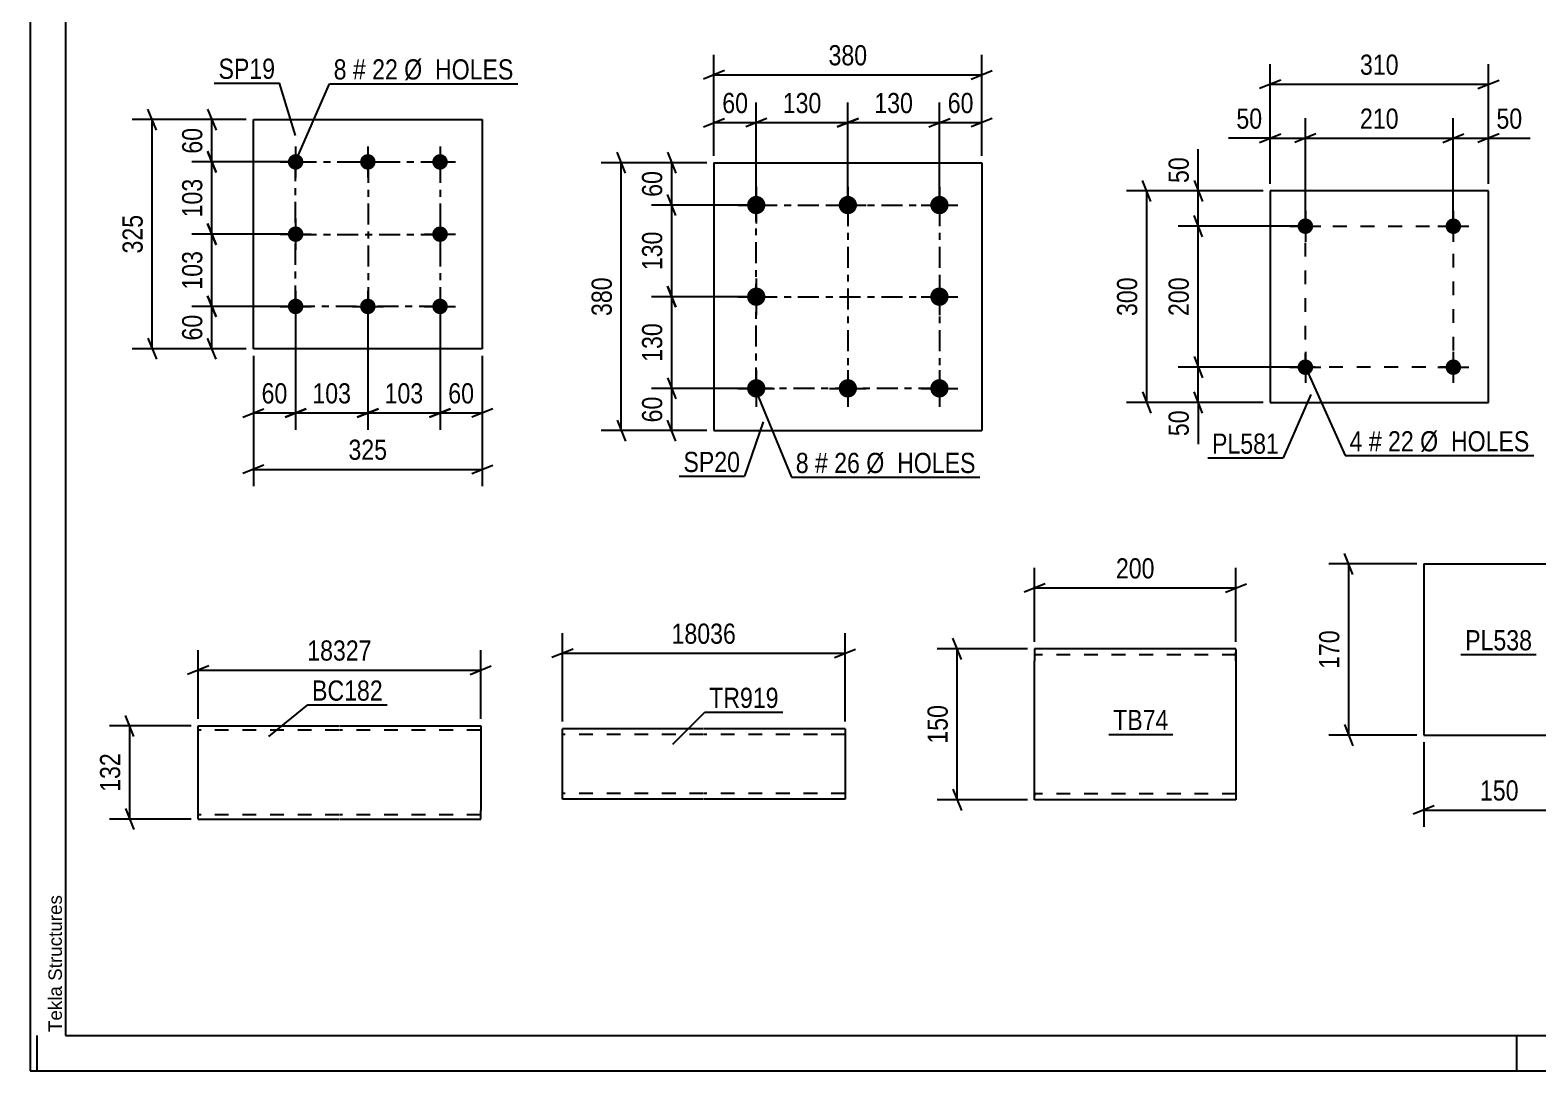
# Model space of a CAD drawing. Header units: millimetres. Extents: x 0 to 841, y 0 to 594.
# Drawn here: x 0 to 214, y 0 to 147.6 of the extents above; entities that cross this region are included whole.
import ezdxf

# ---------------------------------------------------------------- set-up
doc = ezdxf.new("R2010")
doc.units = ezdxf.units.MM
doc.linetypes.add('DXK_LINE_DOT2', pattern=[3.9198, 1.9599, -1.9599])
doc.linetypes.add('DXK_LINE_DOT3', pattern=[5.9187, 2.979, -0.9799, 0.9799, -0.9799])
doc.styles.add('Arial', font='ARIAL.TTF', dxfattribs={"height": 0.2})
doc.styles.add('Arial Narrow', font='ARIALN.TTF', dxfattribs={"height": 0.2})

# ---------------------------------------------------------------- blocks, each defined once
blk = doc.blocks.new('Unknown-814748569-1133')
at = {"color": 5, "linetype": 'Continuous'}
for p, q in [((0, 594), (0, 0)), ((5, 589), (5, 5)), ((1, 0), (1, 5)), ((5, 5), (836, 5)), ((211, 0), (211, 5)), ((0, 0), (841, 0))]:
    blk.add_line(p, q, dxfattribs=at)
at = {"color": 174, "linetype": 'Continuous', "style": 'Arial'}
blk.add_text('Tekla Structures', height=1.9102, rotation=90, dxfattribs=at).set_placement((4.5, 5.5))
blk = doc.blocks.new('Part-814748569-1952 - 1936')
at = {"color": 2, "linetype": 'Continuous'}
for p, q in [((97.06, 128.81), (97.06, 90.81)), ((97.06, 128.81), (135.06, 128.81)), ((135.06, 128.81), (135.06, 90.81)), ((97.06, 90.81), (135.06, 90.81))]:
    blk.add_line(p, q, dxfattribs=at)
blk = doc.blocks.new('Bolt-814748569-2013 - 1936')
at = {"linetype": 'Continuous'}
for points in [[(103.06, 124.11, -1), (103.06, 121.51, -1)], [(116.06, 124.11, -1), (116.06, 121.51, -1)], [(129.06, 124.11, -1), (129.06, 121.51, -1)], [(103.06, 111.11, -1), (103.06, 108.51, -1)], [(129.06, 111.11, -1), (129.06, 108.51, -1)], [(103.06, 98.11, -1), (103.06, 95.51, -1)], [(116.06, 98.11, -1), (116.06, 95.51, -1)], [(129.06, 98.11, -1), (129.06, 95.51, -1)]]:
    blk.add_hatch(color=1, dxfattribs=at).paths.add_polyline_path(points)
at = {"color": 1, "linetype": 'Continuous'}
for p, q in [((103.06, 125.41), (103.06, 120.21)), ((116.06, 125.41), (116.06, 120.21)), ((129.06, 125.41), (129.06, 120.21)), ((100.46, 122.81), (105.66, 122.81)), ((113.46, 122.81), (118.66, 122.81)), ((126.46, 122.81), (131.66, 122.81)), ((103.06, 112.41), (103.06, 107.21)), ((129.06, 112.41), (129.06, 107.21)), ((100.46, 109.81), (105.66, 109.81)), ((126.46, 109.81), (131.66, 109.81)), ((103.06, 99.41), (103.06, 94.21)), ((116.06, 99.41), (116.06, 94.21)), ((129.06, 99.41), (129.06, 94.21)), ((100.46, 96.81), (105.66, 96.81)), ((113.46, 96.81), (118.66, 96.81)), ((126.46, 96.81), (131.66, 96.81))]:
    blk.add_line(p, q, dxfattribs=at)
blk = doc.blocks.new('Part-814748569-2172 - 2158')
at = {"color": 2, "linetype": 'Continuous'}
for p, q in [((197.8, 71.9), (197.8, 47.61)), ((197.8, 71.9), (219.23, 71.9)), ((219.23, 71.9), (219.23, 47.61)), ((197.8, 47.61), (219.23, 47.61))]:
    blk.add_line(p, q, dxfattribs=at)
blk = doc.blocks.new('Part-814748569-2130 - 2115')
at = {"color": 2, "linetype": 'Continuous'}
for p, q in [((142.57, 59.87), (142.57, 58.15)), ((171.14, 59.87), (142.57, 59.87)), ((142.57, 39.5), (142.57, 58.15)), ((171.14, 59.74), (171.14, 59.87)), ((171.14, 59.74), (171.14, 58.15)), ((171.14, 58.15), (171.14, 38.44)), ((142.57, 38.57), (142.57, 39.5)), ((142.57, 38.44), (142.57, 38.57)), ((171.14, 38.44), (142.57, 38.44))]:
    blk.add_line(p, q, dxfattribs=at)
at = {"color": 7, "linetype": 'DXK_LINE_DOT2'}
for p, q in [((171.14, 59.01), (142.57, 59.01)), ((171.14, 58.15), (171.14, 59.37)), ((142.57, 39.5), (142.57, 38.94)), ((142.57, 39.3), (142.57, 39.36)), ((171.14, 39.3), (142.57, 39.3)), ((171.14, 39.3), (171.14, 39.36))]:
    blk.add_line(p, q, dxfattribs=at)
blk = doc.blocks.new('Part-814748569-7438 - 7431')
at = {"color": 2, "linetype": 'Continuous'}
for p, q in [((23.85, 48.92), (43.85, 48.92)), ((23.85, 36.92), (23.85, 48.92)), ((43.95, 48.92), (63.95, 48.92)), ((63.95, 48.92), (63.95, 48.83)), ((63.95, 48.83), (63.95, 48.18)), ((63.95, 48.18), (63.95, 36.92)), ((23.85, 36.07), (23.85, 36.92)), ((63.95, 35.72), (63.95, 36.92)), ((23.85, 35.81), (23.85, 36.07)), ((23.85, 35.72), (23.85, 35.81)), ((23.85, 35.72), (43.85, 35.72)), ((43.95, 35.72), (63.95, 35.72))]:
    blk.add_line(p, q, dxfattribs=at)
at = {"color": 7, "linetype": 'DXK_LINE_DOT2'}
for p, q in [((43.85, 48.32), (23.85, 48.32)), ((63.95, 48.32), (43.95, 48.32)), ((63.95, 48.57), (63.95, 48.18)), ((43.85, 36.32), (23.85, 36.32)), ((23.85, 35.72), (23.85, 36.07)), ((63.95, 36.32), (43.95, 36.32)), ((63.95, 35.81), (63.95, 36.07)), ((63.95, 35.72), (63.95, 35.81))]:
    blk.add_line(p, q, dxfattribs=at)
blk = doc.blocks.new('Part-814748569-2216 - 2200')
at = {"color": 2, "linetype": 'Continuous'}
for p, q in [((31.68, 102.43), (31.68, 134.93)), ((31.68, 134.93), (64.18, 134.93)), ((64.18, 134.93), (64.18, 102.43)), ((64.18, 102.43), (31.68, 102.43))]:
    blk.add_line(p, q, dxfattribs=at)
blk = doc.blocks.new('Bolt-814748569-2249 - 2200')
at = {"linetype": 'Continuous'}
for points in [[(37.68, 130.03, -1), (37.68, 127.83, -1)], [(47.93, 130.03, -1), (47.93, 127.83, -1)], [(58.18, 130.03, -1), (58.18, 127.83, -1)], [(37.68, 119.78, -1), (37.68, 117.58, -1)], [(58.18, 119.78, -1), (58.18, 117.58, -1)], [(37.68, 109.53, -1), (37.68, 107.33, -1)], [(47.93, 109.53, -1), (47.93, 107.33, -1)], [(58.18, 109.53, -1), (58.18, 107.33, -1)]]:
    blk.add_hatch(color=1, dxfattribs=at).paths.add_polyline_path(points)
at = {"color": 1, "linetype": 'Continuous'}
for p, q in [((37.68, 131.13), (37.68, 126.73)), ((47.93, 131.13), (47.93, 126.73)), ((58.18, 131.13), (58.18, 126.73)), ((35.48, 128.93), (39.88, 128.93)), ((45.73, 128.93), (50.13, 128.93)), ((55.98, 128.93), (60.38, 128.93)), ((37.68, 120.88), (37.68, 116.48)), ((58.18, 120.88), (58.18, 116.48)), ((35.48, 118.68), (39.88, 118.68)), ((55.98, 118.68), (60.38, 118.68)), ((37.68, 110.63), (37.68, 106.23)), ((47.93, 110.63), (47.93, 106.23)), ((58.18, 110.63), (58.18, 106.23)), ((35.48, 108.43), (39.88, 108.43)), ((45.73, 108.43), (50.13, 108.43)), ((55.98, 108.43), (60.38, 108.43))]:
    blk.add_line(p, q, dxfattribs=at)
blk = doc.blocks.new('Part-814748569-6129 - 6122')
at = {"color": 2, "linetype": 'Continuous'}
for p, q in [((95.56, 48.53), (75.56, 48.53)), ((75.56, 40.13), (75.56, 48.53)), ((115.66, 48.53), (95.66, 48.53)), ((115.66, 48.53), (115.66, 38.53)), ((75.56, 38.53), (75.56, 40.13)), ((95.56, 38.53), (75.56, 38.53)), ((115.66, 38.53), (95.66, 38.53))]:
    blk.add_line(p, q, dxfattribs=at)
at = {"color": 7, "linetype": 'DXK_LINE_DOT2'}
for p, q in [((95.56, 47.73), (75.56, 47.73)), ((115.66, 47.73), (95.66, 47.73)), ((75.56, 38.65), (75.56, 40.13)), ((75.56, 39.33), (75.56, 39.39)), ((95.56, 39.33), (75.56, 39.33)), ((115.66, 39.33), (95.66, 39.33)), ((115.66, 39.33), (115.66, 39.39))]:
    blk.add_line(p, q, dxfattribs=at)
blk = doc.blocks.new('Bolt-814748569-6515 - 6481')
at = {"linetype": 'Continuous'}
for points in [[(182.1, 119.81, -1), (179.9, 119.81, -1)], [(203.1, 119.81, -1), (200.9, 119.81, -1)]]:
    blk.add_hatch(color=1, dxfattribs=at).paths.add_polyline_path(points)
at = {"color": 1, "linetype": 'Continuous'}
for p, q in [((181, 122.01), (181, 117.61)), ((202, 122.01), (202, 117.61)), ((178.8, 119.81), (183.2, 119.81)), ((199.8, 119.81), (204.2, 119.81))]:
    blk.add_line(p, q, dxfattribs=at)
blk = doc.blocks.new('Bolt-814748569-6520 - 6481')
at = {"linetype": 'Continuous'}
for points in [[(182.1, 99.81, -1), (179.9, 99.81, -1)], [(203.1, 99.81, -1), (200.9, 99.81, -1)]]:
    blk.add_hatch(color=1, dxfattribs=at).paths.add_polyline_path(points)
at = {"color": 1, "linetype": 'Continuous'}
for p, q in [((181, 102.01), (181, 97.61)), ((202, 102.01), (202, 97.61)), ((178.8, 99.81), (183.2, 99.81)), ((199.8, 99.81), (204.2, 99.81))]:
    blk.add_line(p, q, dxfattribs=at)
blk = doc.blocks.new('Part-814748569-6525 - 6481')
at = {"color": 2, "linetype": 'Continuous'}
for p, q in [((207, 124.81), (176, 124.81)), ((176, 124.81), (176, 94.81)), ((207, 94.81), (207, 124.81)), ((176, 94.81), (207, 94.81))]:
    blk.add_line(p, q, dxfattribs=at)
blk = doc.blocks.new('Rectangle-814748569-2100 - 1936')
at = {"color": 1, "linetype": 'DXK_LINE_DOT3'}
blk.add_lwpolyline([(103.06, 122.81), (129.06, 122.81), (129.06, 96.81), (103.06, 96.81), (103.06, 122.81)], close=True, dxfattribs=at)
blk = doc.blocks.new('Rectangle-814748569-2336 - 2200')
at = {"color": 1, "linetype": 'DXK_LINE_DOT3'}
blk.add_lwpolyline([(37.68, 128.93), (58.18, 128.93), (58.18, 108.43), (37.68, 108.43), (37.68, 128.93)], close=True, dxfattribs=at)
blk = doc.blocks.new('Rectangle-814748569-6634 - 6481')
at = {"color": 1, "linetype": 'DXK_LINE_DOT2'}
blk.add_lwpolyline([(181, 119.81), (202, 119.81), (202, 99.81), (181, 99.81), (181, 119.81)], close=True, dxfattribs=at)
blk = doc.blocks.new('Line-814748569-2093 - 1936')
at = {"color": 1, "linetype": 'DXK_LINE_DOT3'}
blk.add_line((116.06, 122.81), (116.06, 96.81), dxfattribs=at)
blk = doc.blocks.new('Line-814748569-2329 - 2200')
at = {"color": 1, "linetype": 'DXK_LINE_DOT3'}
blk.add_line((47.98, 128.93), (47.98, 108.43), dxfattribs=at)
blk = doc.blocks.new('Line-814748569-2086 - 1936')
at = {"color": 1, "linetype": 'DXK_LINE_DOT3'}
blk.add_line((103.06, 109.81), (129.06, 109.81), dxfattribs=at)
blk = doc.blocks.new('Line-814748569-2322 - 2200')
at = {"color": 1, "linetype": 'DXK_LINE_DOT3'}
blk.add_line((37.68, 118.63), (58.18, 118.63), dxfattribs=at)
blk = doc.blocks.new('StraightDimension-814748569-2072 - 1936')
at = {"color": 7, "linetype": 'Continuous'}
for p, q in [((102.06, 96.81), (88.21, 96.81)), ((90.46, 98.31), (91.66, 95.31)), ((91.06, 90.81), (91.06, 96.81)), ((91.66, 89.31), (90.46, 92.31)), ((96.06, 90.81), (88.21, 90.81))]:
    blk.add_line(p, q, dxfattribs=at)
at = {"color": 0}
blk.add_wipeout([(90.31, 96.24), (86.11, 96.24), (86.11, 91.38), (90.31, 91.38)], dxfattribs=at)
at = {"color": 3, "style": 'Arial Narrow'}
blk.add_text('60', height=2.863, rotation=90.0002, dxfattribs=at).set_placement((89.71, 91.98))
blk = doc.blocks.new('StraightDimension-814748569-2015 - 1936')
at = {"color": 7, "linetype": 'Continuous'}
for p, q in [((97.06, 129.81), (97.06, 144.13)), ((135.06, 129.81), (135.06, 144.13)), ((98.56, 141.88), (95.56, 140.68)), ((97.06, 141.28), (135.06, 141.28)), ((133.56, 140.68), (136.56, 141.88))]:
    blk.add_line(p, q, dxfattribs=at)
at = {"color": 0}
blk.add_wipeout([(119.41, 142.03), (119.41, 146.23), (112.72, 146.23), (112.72, 142.03)], dxfattribs=at)
at = {"color": 3, "style": 'Arial Narrow'}
blk.add_text('380', height=2.863, dxfattribs=at).set_placement((113.32, 142.63))
blk = doc.blocks.new('StraightDimension-814748569-2028 - 1936')
at = {"color": 7, "linetype": 'Continuous'}
for p, q in [((97.06, 129.81), (97.06, 137.35)), ((103.06, 123.81), (103.06, 137.35)), ((95.56, 133.9), (98.56, 135.1)), ((104.56, 135.1), (101.56, 133.9)), ((97.06, 134.5), (103.06, 134.5))]:
    blk.add_line(p, q, dxfattribs=at)
at = {"color": 0}
blk.add_wipeout([(102.49, 135.25), (102.49, 139.45), (97.64, 139.45), (97.64, 135.25)], dxfattribs=at)
at = {"color": 3, "style": 'Arial Narrow'}
blk.add_text('60', height=2.863, dxfattribs=at).set_placement((98.24, 135.85))
blk = doc.blocks.new('StraightDimension-814748569-2038 - 1936')
at = {"color": 7, "linetype": 'Continuous'}
for p, q in [((129.06, 123.81), (129.06, 137.35)), ((135.06, 129.81), (135.06, 137.35)), ((127.56, 133.9), (130.56, 135.1)), ((136.56, 135.1), (133.56, 133.9)), ((129.06, 134.5), (135.06, 134.5))]:
    blk.add_line(p, q, dxfattribs=at)
at = {"color": 0}
blk.add_wipeout([(134.49, 135.25), (134.49, 139.45), (129.64, 139.45), (129.64, 135.25)], dxfattribs=at)
at = {"color": 3, "style": 'Arial Narrow'}
blk.add_text('60', height=2.863, dxfattribs=at).set_placement((130.24, 135.85))
blk = doc.blocks.new('StraightDimension-814748569-2051 - 1936')
at = {"color": 7, "linetype": 'Continuous'}
for p, q in [((96.06, 128.81), (81.05, 128.81)), ((84.5, 127.31), (83.3, 130.31)), ((83.9, 90.81), (83.9, 128.81)), ((83.3, 92.31), (84.5, 89.31)), ((96.06, 90.81), (81.05, 90.81))]:
    blk.add_line(p, q, dxfattribs=at)
at = {"color": 0}
blk.add_wipeout([(83.15, 113.16), (78.95, 113.16), (78.95, 106.47), (83.15, 106.47)], dxfattribs=at)
at = {"color": 3, "style": 'Arial Narrow'}
blk.add_text('380', height=2.863, rotation=90.0002, dxfattribs=at).set_placement((82.55, 107.07))
blk = doc.blocks.new('StraightDimension-814748569-10286 - 1936')
at = {"color": 7, "linetype": 'Continuous'}
for p, q in [((91.66, 121.31), (90.46, 124.31)), ((102.06, 122.81), (88.21, 122.81)), ((91.06, 109.81), (91.06, 122.81)), ((90.46, 111.31), (91.66, 108.31)), ((102.06, 109.81), (88.21, 109.81))]:
    blk.add_line(p, q, dxfattribs=at)
at = {"color": 0}
blk.add_wipeout([(90.31, 119.66), (86.11, 119.66), (86.11, 112.97), (90.31, 112.97)], dxfattribs=at)
at = {"color": 3, "style": 'Arial Narrow'}
blk.add_text('130', height=2.863, rotation=90.0002, dxfattribs=at).set_placement((89.71, 113.57))
blk = doc.blocks.new('StraightDimension-814748569-2062 - 1936')
at = {"color": 7, "linetype": 'Continuous'}
for p, q in [((96.06, 128.81), (88.21, 128.81)), ((90.46, 130.31), (91.66, 127.31)), ((91.06, 122.81), (91.06, 128.81)), ((91.66, 121.31), (90.46, 124.31)), ((102.06, 122.81), (88.21, 122.81))]:
    blk.add_line(p, q, dxfattribs=at)
at = {"color": 0}
blk.add_wipeout([(90.31, 128.24), (86.11, 128.24), (86.11, 123.38), (90.31, 123.38)], dxfattribs=at)
at = {"color": 3, "style": 'Arial Narrow'}
blk.add_text('60', height=2.863, rotation=90.0002, dxfattribs=at).set_placement((89.71, 123.98))
blk = doc.blocks.new('StraightDimension-814748569-10262 - 1936')
at = {"color": 7, "linetype": 'Continuous'}
for p, q in [((103.06, 123.81), (103.06, 137.35)), ((116.06, 123.81), (116.06, 137.35)), ((104.56, 135.1), (101.56, 133.9)), ((114.56, 133.9), (117.56, 135.1)), ((103.06, 134.5), (116.06, 134.5))]:
    blk.add_line(p, q, dxfattribs=at)
at = {"color": 0}
blk.add_wipeout([(112.91, 135.25), (112.91, 139.45), (106.22, 139.45), (106.22, 135.25)], dxfattribs=at)
at = {"color": 3, "style": 'Arial Narrow'}
blk.add_text('130', height=2.863, dxfattribs=at).set_placement((106.82, 135.85))
blk = doc.blocks.new('StraightDimension-814748569-10264 - 1936')
at = {"color": 7, "linetype": 'Continuous'}
for p, q in [((116.06, 123.81), (116.06, 137.35)), ((129.06, 123.81), (129.06, 137.35)), ((117.56, 135.1), (114.56, 133.9)), ((127.56, 133.9), (130.56, 135.1)), ((116.06, 134.5), (129.06, 134.5))]:
    blk.add_line(p, q, dxfattribs=at)
at = {"color": 0}
blk.add_wipeout([(125.91, 135.25), (125.91, 139.45), (119.22, 139.45), (119.22, 135.25)], dxfattribs=at)
at = {"color": 3, "style": 'Arial Narrow'}
blk.add_text('130', height=2.863, dxfattribs=at).set_placement((119.82, 135.85))
blk = doc.blocks.new('StraightDimension-814748569-10284 - 1936')
at = {"color": 7, "linetype": 'Continuous'}
for p, q in [((91.66, 108.31), (90.46, 111.31)), ((102.06, 109.81), (88.21, 109.81)), ((91.06, 96.81), (91.06, 109.81)), ((102.06, 96.81), (88.21, 96.81)), ((90.46, 98.31), (91.66, 95.31))]:
    blk.add_line(p, q, dxfattribs=at)
at = {"color": 0}
blk.add_wipeout([(90.31, 106.66), (86.11, 106.66), (86.11, 99.97), (90.31, 99.97)], dxfattribs=at)
at = {"color": 3, "style": 'Arial Narrow'}
blk.add_text('130', height=2.863, rotation=90.0002, dxfattribs=at).set_placement((89.71, 100.57))
blk = doc.blocks.new('StraightDimension-814748569-2174 - 2158')
at = {"color": 7, "linetype": 'Continuous'}
for p, q in [((197.8, 46.61), (197.8, 34.59)), ((219.23, 46.61), (219.23, 34.59)), ((199.3, 37.59), (196.3, 36.39)), ((197.8, 36.99), (219.23, 36.99)), ((217.73, 36.39), (220.73, 37.59))]:
    blk.add_line(p, q, dxfattribs=at)
at = {"color": 0}
blk.add_wipeout([(211.86, 37.74), (211.86, 41.94), (205.18, 41.94), (205.18, 37.74)], dxfattribs=at)
at = {"color": 3, "style": 'Arial Narrow'}
blk.add_text('150', height=2.863, dxfattribs=at).set_placement((205.78, 38.34))
blk = doc.blocks.new('StraightDimension-814748569-2185 - 2158')
at = {"color": 7, "linetype": 'Continuous'}
for p, q in [((187.76, 70.4), (186.56, 73.4)), ((196.8, 71.9), (184.31, 71.9)), ((187.16, 47.61), (187.16, 71.9)), ((196.8, 47.61), (184.31, 47.61)), ((186.56, 49.11), (187.76, 46.11))]:
    blk.add_line(p, q, dxfattribs=at)
at = {"color": 0}
blk.add_wipeout([(186.41, 63.1), (182.21, 63.1), (182.21, 56.41), (186.41, 56.41)], dxfattribs=at)
at = {"color": 3, "style": 'Arial Narrow'}
blk.add_text('170', height=2.863, rotation=90.0002, dxfattribs=at).set_placement((185.81, 57.01))
blk = doc.blocks.new('StraightDimension-814748569-2132 - 2115')
at = {"color": 7, "linetype": 'Continuous'}
for p, q in [((132.18, 58.37), (130.98, 61.37)), ((141.57, 59.87), (128.73, 59.87)), ((131.58, 38.44), (131.58, 59.87)), ((130.98, 39.94), (132.18, 36.94)), ((141.57, 38.44), (128.73, 38.44))]:
    blk.add_line(p, q, dxfattribs=at)
at = {"color": 0}
blk.add_wipeout([(130.83, 52.5), (126.63, 52.5), (126.63, 45.81), (130.83, 45.81)], dxfattribs=at)
at = {"color": 3, "style": 'Arial Narrow'}
blk.add_text('150', height=2.863, rotation=90.0002, dxfattribs=at).set_placement((130.23, 46.41))
blk = doc.blocks.new('StraightDimension-814748569-2143 - 2115')
at = {"color": 7, "linetype": 'Continuous'}
for p, q in [((142.57, 60.87), (142.57, 71.34)), ((171.14, 60.87), (171.14, 71.34)), ((144.07, 69.09), (141.07, 67.89)), ((142.57, 68.49), (171.14, 68.49)), ((169.64, 67.89), (172.64, 69.09))]:
    blk.add_line(p, q, dxfattribs=at)
at = {"color": 0}
blk.add_wipeout([(160.2, 69.24), (160.2, 73.44), (153.51, 73.44), (153.51, 69.24)], dxfattribs=at)
at = {"color": 3, "style": 'Arial Narrow'}
blk.add_text('200', height=2.863, dxfattribs=at).set_placement((154.11, 69.84))
blk = doc.blocks.new('StraightDimension-814748569-7441 - 7431')
at = {"color": 7, "linetype": 'Continuous'}
for p, q in [((14.73, 47.42), (13.53, 50.42)), ((22.85, 48.92), (11.28, 48.92)), ((14.13, 35.72), (14.13, 48.92)), ((13.53, 37.22), (14.73, 34.22)), ((22.85, 35.72), (11.28, 35.72))]:
    blk.add_line(p, q, dxfattribs=at)
at = {"color": 0}
blk.add_wipeout([(13.38, 45.66), (9.18, 45.66), (9.18, 38.97), (13.38, 38.97)], dxfattribs=at)
at = {"color": 3, "style": 'Arial Narrow'}
blk.add_text('132', height=2.863, rotation=90.0002, dxfattribs=at).set_placement((12.78, 39.57))
blk = doc.blocks.new('StraightDimension-814748569-7469 - 7431')
at = {"color": 7, "linetype": 'Continuous'}
for p, q in [((23.85, 49.92), (23.85, 59.69)), ((63.95, 49.92), (63.95, 59.69)), ((25.35, 57.44), (22.35, 56.24)), ((23.85, 56.84), (63.95, 56.84)), ((62.45, 56.24), (65.45, 57.44))]:
    blk.add_line(p, q, dxfattribs=at)
at = {"color": 0}
blk.add_wipeout([(49.07, 57.59), (49.07, 61.79), (38.73, 61.79), (38.73, 57.59)], dxfattribs=at)
at = {"color": 3, "style": 'Arial Narrow'}
blk.add_text('18327', height=2.863, dxfattribs=at).set_placement((39.33, 58.19))
blk = doc.blocks.new('StraightDimension-814748569-9870 - 2200')
at = {"color": 7, "linetype": 'Continuous'}
for p, q in [((25.18, 120.18), (26.38, 117.18)), ((36.68, 118.68), (22.93, 118.68)), ((25.78, 108.43), (25.78, 118.68)), ((26.38, 106.93), (25.18, 109.93)), ((36.68, 108.43), (22.93, 108.43))]:
    blk.add_line(p, q, dxfattribs=at)
at = {"color": 0}
blk.add_wipeout([(25.03, 116.9), (20.83, 116.9), (20.83, 110.21), (25.03, 110.21)], dxfattribs=at)
at = {"color": 3, "style": 'Arial Narrow'}
blk.add_text('103', height=2.863, rotation=90.0002, dxfattribs=at).set_placement((24.43, 110.81))
blk = doc.blocks.new('StraightDimension-814748569-2276 - 2200')
at = {"color": 7, "linetype": 'Continuous'}
for p, q in [((31.68, 101.43), (31.68, 82.92)), ((64.18, 101.43), (64.18, 82.92)), ((33.18, 85.92), (30.18, 84.72)), ((62.68, 84.72), (65.68, 85.92)), ((31.68, 85.32), (64.18, 85.32))]:
    blk.add_line(p, q, dxfattribs=at)
at = {"color": 0}
blk.add_wipeout([(51.27, 86.07), (51.27, 90.27), (44.58, 90.27), (44.58, 86.07)], dxfattribs=at)
at = {"color": 3, "style": 'Arial Narrow'}
blk.add_text('325', height=2.863, dxfattribs=at).set_placement((45.18, 86.67))
blk = doc.blocks.new('StraightDimension-814748569-2287 - 2200')
at = {"color": 7, "linetype": 'Continuous'}
for p, q in [((37.68, 107.43), (37.68, 90.92)), ((31.68, 101.43), (31.68, 90.92)), ((30.18, 92.72), (33.18, 93.92)), ((31.68, 93.32), (37.68, 93.32)), ((39.18, 93.92), (36.18, 92.72))]:
    blk.add_line(p, q, dxfattribs=at)
at = {"color": 0}
blk.add_wipeout([(37.1, 94.07), (37.1, 98.27), (32.25, 98.27), (32.25, 94.07)], dxfattribs=at)
at = {"color": 3, "style": 'Arial Narrow'}
blk.add_text('60', height=2.863, dxfattribs=at).set_placement((32.85, 94.67))
blk = doc.blocks.new('StraightDimension-814748569-2251 - 2200')
at = {"color": 7, "linetype": 'Continuous'}
for p, q in [((25.18, 109.93), (26.38, 106.93)), ((36.68, 108.43), (22.93, 108.43)), ((25.78, 102.43), (25.78, 108.43)), ((26.38, 100.93), (25.18, 103.93)), ((30.68, 102.43), (22.93, 102.43))]:
    blk.add_line(p, q, dxfattribs=at)
at = {"color": 0}
blk.add_wipeout([(25.03, 107.86), (20.83, 107.86), (20.83, 103), (25.03, 103)], dxfattribs=at)
at = {"color": 3, "style": 'Arial Narrow'}
blk.add_text('60', height=2.863, rotation=90.0002, dxfattribs=at).set_placement((24.43, 103.6))
blk = doc.blocks.new('StraightDimension-814748569-2261 - 2200')
at = {"color": 7, "linetype": 'Continuous'}
for p, q in [((30.68, 134.93), (22.93, 134.93)), ((25.18, 136.43), (26.38, 133.43)), ((25.78, 128.93), (25.78, 134.93)), ((36.68, 128.93), (22.93, 128.93)), ((26.38, 127.43), (25.18, 130.43))]:
    blk.add_line(p, q, dxfattribs=at)
at = {"color": 0}
blk.add_wipeout([(25.03, 134.36), (20.83, 134.36), (20.83, 129.5), (25.03, 129.5)], dxfattribs=at)
at = {"color": 3, "style": 'Arial Narrow'}
blk.add_text('60', height=2.863, rotation=90.0002, dxfattribs=at).set_placement((24.43, 130.1))
blk = doc.blocks.new('StraightDimension-814748569-2297 - 2200')
at = {"color": 7, "linetype": 'Continuous'}
for p, q in [((58.18, 107.43), (58.18, 90.92)), ((64.18, 101.43), (64.18, 90.92)), ((56.68, 92.72), (59.68, 93.92)), ((58.18, 93.32), (64.18, 93.32)), ((65.68, 93.92), (62.68, 92.72))]:
    blk.add_line(p, q, dxfattribs=at)
at = {"color": 0}
blk.add_wipeout([(63.6, 94.07), (63.6, 98.27), (58.75, 98.27), (58.75, 94.07)], dxfattribs=at)
at = {"color": 3, "style": 'Arial Narrow'}
blk.add_text('60', height=2.863, dxfattribs=at).set_placement((59.35, 94.67))
blk = doc.blocks.new('StraightDimension-814748569-2312 - 2200')
at = {"color": 7, "linetype": 'Continuous'}
for p, q in [((30.68, 134.93), (14.47, 134.93)), ((17.92, 133.43), (16.72, 136.43)), ((17.32, 102.43), (17.32, 134.93)), ((16.72, 103.93), (17.92, 100.93)), ((30.68, 102.43), (14.47, 102.43))]:
    blk.add_line(p, q, dxfattribs=at)
at = {"color": 0}
blk.add_wipeout([(16.57, 122.02), (12.37, 122.02), (12.37, 115.34), (16.57, 115.34)], dxfattribs=at)
at = {"color": 3, "style": 'Arial Narrow'}
blk.add_text('325', height=2.863, rotation=90.0002, dxfattribs=at).set_placement((15.97, 115.94))
blk = doc.blocks.new('StraightDimension-814748569-9872 - 2200')
at = {"color": 7, "linetype": 'Continuous'}
for p, q in [((36.68, 128.93), (22.93, 128.93)), ((25.18, 130.43), (26.38, 127.43)), ((25.78, 118.68), (25.78, 128.93)), ((26.38, 117.18), (25.18, 120.18)), ((36.68, 118.68), (22.93, 118.68))]:
    blk.add_line(p, q, dxfattribs=at)
at = {"color": 0}
blk.add_wipeout([(25.03, 127.15), (20.83, 127.15), (20.83, 120.46), (25.03, 120.46)], dxfattribs=at)
at = {"color": 3, "style": 'Arial Narrow'}
blk.add_text('103', height=2.863, rotation=90.0002, dxfattribs=at).set_placement((24.43, 121.06))
blk = doc.blocks.new('StraightDimension-814748569-9892 - 2200')
at = {"color": 7, "linetype": 'Continuous'}
for p, q in [((37.68, 107.43), (37.68, 90.92)), ((47.93, 107.43), (47.93, 90.92)), ((36.18, 92.72), (39.18, 93.92)), ((37.68, 93.32), (47.93, 93.32)), ((49.43, 93.92), (46.43, 92.72))]:
    blk.add_line(p, q, dxfattribs=at)
at = {"color": 0}
blk.add_wipeout([(46.14, 94.07), (46.14, 98.27), (39.46, 98.27), (39.46, 94.07)], dxfattribs=at)
at = {"color": 3, "style": 'Arial Narrow'}
blk.add_text('103', height=2.863, dxfattribs=at).set_placement((40.06, 94.67))
blk = doc.blocks.new('StraightDimension-814748569-9894 - 2200')
at = {"color": 7, "linetype": 'Continuous'}
for p, q in [((47.93, 107.43), (47.93, 90.92)), ((58.18, 107.43), (58.18, 90.92)), ((46.43, 92.72), (49.43, 93.92)), ((47.93, 93.32), (58.18, 93.32)), ((59.68, 93.92), (56.68, 92.72))]:
    blk.add_line(p, q, dxfattribs=at)
at = {"color": 0}
blk.add_wipeout([(56.39, 94.07), (56.39, 98.27), (49.71, 98.27), (49.71, 94.07)], dxfattribs=at)
at = {"color": 3, "style": 'Arial Narrow'}
blk.add_text('103', height=2.863, dxfattribs=at).set_placement((50.31, 94.67))
blk = doc.blocks.new('StraightDimension-814748569-6133 - 6122')
at = {"color": 7, "linetype": 'Continuous'}
for p, q in [((75.56, 49.53), (75.56, 62.08)), ((115.66, 49.53), (115.66, 62.08)), ((77.06, 59.83), (74.06, 58.63)), ((75.56, 59.23), (115.66, 59.23)), ((114.16, 58.63), (117.16, 59.83))]:
    blk.add_line(p, q, dxfattribs=at)
at = {"color": 0}
blk.add_wipeout([(100.78, 59.98), (100.78, 64.18), (90.44, 64.18), (90.44, 59.98)], dxfattribs=at)
at = {"color": 3, "style": 'Arial Narrow'}
blk.add_text('18036', height=2.863, dxfattribs=at).set_placement((91.04, 60.58))
blk = doc.blocks.new('StraightDimension-814748569-6570 - 6481')
at = {"color": 7, "linetype": 'Continuous'}
for p, q in [((159.08, 123.31), (157.88, 126.31)), ((175, 124.81), (155.63, 124.81)), ((158.48, 94.81), (158.48, 124.81)), ((157.88, 96.31), (159.08, 93.31)), ((175, 94.81), (155.63, 94.81))]:
    blk.add_line(p, q, dxfattribs=at)
at = {"color": 0}
blk.add_wipeout([(157.73, 113.16), (153.53, 113.16), (153.53, 106.47), (157.73, 106.47)], dxfattribs=at)
at = {"color": 3, "style": 'Arial Narrow'}
blk.add_text('300', height=2.863, rotation=90.0002, dxfattribs=at).set_placement((157.13, 107.07))
blk = doc.blocks.new('StraightDimension-814748569-6527 - 6481')
at = {"color": 7, "linetype": 'Continuous'}
for p, q in [((165.2, 101.31), (166.4, 98.31)), ((180, 99.81), (162.95, 99.81)), ((165.8, 94.81), (165.8, 99.81)), ((166.4, 93.31), (165.2, 96.31)), ((175, 94.81), (162.95, 94.81))]:
    blk.add_line(p, q, dxfattribs=at)
at = {"color": 0}
blk.add_wipeout([(165.05, 94.29), (160.85, 94.29), (160.85, 89.43), (165.05, 89.43)], dxfattribs=at)
at = {"color": 7, "linetype": 'Continuous'}
blk.add_line((165.8, 94.81), (165.8, 88.91), dxfattribs=at)
blk.add_line((165.8, 94.81), (165.8, 88.91), dxfattribs=at)
at = {"color": 3, "style": 'Arial Narrow'}
blk.add_text('50', height=2.863, rotation=90.0002, dxfattribs=at).set_placement((164.45, 90.03))
blk = doc.blocks.new('StraightDimension-814748569-6540 - 6481')
at = {"color": 7, "linetype": 'Continuous'}
for p, q in [((166.4, 118.31), (165.2, 121.31)), ((180, 119.81), (162.95, 119.81)), ((165.8, 99.81), (165.8, 119.81)), ((165.2, 101.31), (166.4, 98.31)), ((180, 99.81), (162.95, 99.81))]:
    blk.add_line(p, q, dxfattribs=at)
at = {"color": 0}
blk.add_wipeout([(165.05, 113.16), (160.85, 113.16), (160.85, 106.47), (165.05, 106.47)], dxfattribs=at)
at = {"color": 3, "style": 'Arial Narrow'}
blk.add_text('200', height=2.863, rotation=90.0002, dxfattribs=at).set_placement((164.45, 107.07))
blk = doc.blocks.new('StraightDimension-814748569-6556 - 6481')
at = {"color": 7, "linetype": 'Continuous'}
for p, q in [((165.2, 126.31), (166.4, 123.31)), ((175, 124.81), (162.95, 124.81)), ((165.8, 119.81), (165.8, 124.81)), ((166.4, 118.31), (165.2, 121.31)), ((180, 119.81), (162.95, 119.81))]:
    blk.add_line(p, q, dxfattribs=at)
at = {"color": 0}
blk.add_wipeout([(165.05, 130.19), (160.85, 130.19), (160.85, 125.34), (165.05, 125.34)], dxfattribs=at)
at = {"color": 7, "linetype": 'Continuous'}
blk.add_line((165.8, 124.81), (165.8, 130.72), dxfattribs=at)
blk.add_line((165.8, 124.81), (165.8, 130.72), dxfattribs=at)
at = {"color": 3, "style": 'Arial Narrow'}
blk.add_text('50', height=2.863, rotation=90.0002, dxfattribs=at).set_placement((164.45, 125.94))
blk = doc.blocks.new('StraightDimension-814748569-6581 - 6481')
at = {"color": 7, "linetype": 'Continuous'}
for p, q in [((176, 125.81), (176, 142.79)), ((207, 125.81), (207, 142.79)), ((177.5, 140.54), (174.5, 139.34)), ((176, 139.94), (207, 139.94)), ((205.5, 139.34), (208.5, 140.54))]:
    blk.add_line(p, q, dxfattribs=at)
at = {"color": 0}
blk.add_wipeout([(194.84, 140.69), (194.84, 144.89), (188.15, 144.89), (188.15, 140.69)], dxfattribs=at)
at = {"color": 3, "style": 'Arial Narrow'}
blk.add_text('310', height=2.863, dxfattribs=at).set_placement((188.75, 141.29))
blk = doc.blocks.new('StraightDimension-814748569-6592 - 6481')
at = {"color": 7, "linetype": 'Continuous'}
for p, q in [((202, 120.81), (202, 135.14)), ((207, 125.81), (207, 135.14)), ((200.5, 131.69), (203.5, 132.89)), ((208.5, 132.89), (205.5, 131.69)), ((202, 132.29), (207, 132.29))]:
    blk.add_line(p, q, dxfattribs=at)
at = {"color": 0}
blk.add_wipeout([(212.38, 133.04), (212.38, 137.24), (207.52, 137.24), (207.52, 133.04)], dxfattribs=at)
at = {"color": 7, "linetype": 'Continuous'}
blk.add_line((207, 132.29), (212.9, 132.29), dxfattribs=at)
blk.add_line((207, 132.29), (212.9, 132.29), dxfattribs=at)
at = {"color": 3, "style": 'Arial Narrow'}
blk.add_text('50', height=2.863, dxfattribs=at).set_placement((208.12, 133.64))
blk = doc.blocks.new('StraightDimension-814748569-6605 - 6481')
at = {"color": 7, "linetype": 'Continuous'}
for p, q in [((181, 120.81), (181, 135.14)), ((202, 120.81), (202, 135.14)), ((182.5, 132.89), (179.5, 131.69)), ((200.5, 131.69), (203.5, 132.89)), ((181, 132.29), (202, 132.29))]:
    blk.add_line(p, q, dxfattribs=at)
at = {"color": 0}
blk.add_wipeout([(194.84, 133.04), (194.84, 137.24), (188.15, 137.24), (188.15, 133.04)], dxfattribs=at)
at = {"color": 3, "style": 'Arial Narrow'}
blk.add_text('210', height=2.863, dxfattribs=at).set_placement((188.75, 133.64))
blk = doc.blocks.new('StraightDimension-814748569-6621 - 6481')
at = {"color": 7, "linetype": 'Continuous'}
for p, q in [((176, 125.81), (176, 135.14)), ((181, 120.81), (181, 135.14)), ((174.5, 131.69), (177.5, 132.89)), ((182.5, 132.89), (179.5, 131.69)), ((176, 132.29), (181, 132.29))]:
    blk.add_line(p, q, dxfattribs=at)
at = {"color": 0}
blk.add_wipeout([(175.47, 133.04), (175.47, 137.24), (170.61, 137.24), (170.61, 133.04)], dxfattribs=at)
at = {"color": 7, "linetype": 'Continuous'}
blk.add_line((176, 132.29), (170.09, 132.29), dxfattribs=at)
blk.add_line((176, 132.29), (170.09, 132.29), dxfattribs=at)
at = {"color": 3, "style": 'Arial Narrow'}
blk.add_text('50', height=2.863, dxfattribs=at).set_placement((171.21, 133.64))
blk = doc.blocks.new('Mark-814748569-1948 - 1936')
at = {"color": 0}
blk.add_wipeout([(100.77, 84.94), (100.77, 87.94), (92.73, 87.94), (92.73, 84.94)], dxfattribs=at)
blk.add_wipeout([(100.77, 84.94), (100.77, 87.94), (92.73, 87.94), (92.73, 84.94)], dxfattribs=at)
at = {"color": 30, "linetype": 'Continuous'}
for p in [(104.05, 92.08), (92.13, 84.34)]:
    blk.add_line(p, (101.37, 84.34), dxfattribs=at)
at = {"color": 3, "style": 'Arial Narrow'}
blk.add_text('SP20', height=2.863, dxfattribs=at).set_placement((92.73, 84.94))
blk = doc.blocks.new('Mark-814748569-2009 - 1936')
at = {"color": 0}
blk.add_wipeout([(110.5, 84.8), (110.5, 87.8), (108.67, 87.8), (108.67, 84.8)], dxfattribs=at)
blk.add_wipeout([(110.5, 84.8), (110.5, 87.8), (108.67, 87.8), (108.67, 84.8)], dxfattribs=at)
at = {"color": 7, "linetype": 'Continuous'}
blk.add_line((102.83, 96.91), (108.07, 84.2), dxfattribs=at)
at = {"color": 0}
blk.add_wipeout([(113.22, 84.8), (113.22, 87.8), (111.4, 87.8), (111.4, 84.8)], dxfattribs=at)
blk.add_wipeout([(113.22, 84.8), (113.22, 87.8), (111.4, 87.8), (111.4, 84.8)], dxfattribs=at)
at = {"color": 3, "style": 'Arial Narrow'}
blk.add_text('8', height=2.86, dxfattribs=at).set_placement((108.67, 84.8))
at = {"color": 0}
blk.add_wipeout([(117.78, 84.8), (117.78, 87.8), (114.12, 87.8), (114.12, 84.8)], dxfattribs=at)
blk.add_wipeout([(117.78, 84.8), (117.78, 87.8), (114.12, 87.8), (114.12, 84.8)], dxfattribs=at)
at = {"color": 3, "style": 'Arial Narrow'}
blk.add_text('#', height=2.86, dxfattribs=at).set_placement((111.4, 84.8))
at = {"color": 0}
blk.add_wipeout([(134.21, 84.8), (134.21, 87.8), (118.68, 87.8), (118.68, 84.8)], dxfattribs=at)
blk.add_wipeout([(134.21, 84.8), (134.21, 87.8), (118.68, 87.8), (118.68, 84.8)], dxfattribs=at)
at = {"color": 7, "linetype": 'Continuous'}
blk.add_line((108.07, 84.2), (134.81, 84.2), dxfattribs=at)
at = {"color": 3, "style": 'Arial Narrow'}
for s, p in [('Ø  HOLES', (118.68, 84.8)), ('26', (114.12, 84.8))]:
    blk.add_text(s, height=2.863, dxfattribs=at).set_placement(p)
blk = doc.blocks.new('Mark-814748569-2170 - 2158')
at = {"color": 0}
blk.add_wipeout([(213.18, 59.65), (213.18, 62.65), (203.68, 62.65), (203.68, 59.65)], dxfattribs=at)
blk.add_wipeout([(213.18, 59.65), (213.18, 62.65), (203.68, 62.65), (203.68, 59.65)], dxfattribs=at)
at = {"color": 30, "linetype": 'Continuous'}
blk.add_line((203.08, 59.05), (213.78, 59.05), dxfattribs=at)
at = {"color": 3, "style": 'Arial Narrow'}
blk.add_text('PL538', height=2.863, dxfattribs=at).set_placement((203.68, 59.65))
blk = doc.blocks.new('Mark-814748569-2128 - 2115')
at = {"color": 0}
blk.add_wipeout([(161.58, 48.33), (161.58, 51.33), (153.72, 51.33), (153.72, 48.33)], dxfattribs=at)
blk.add_wipeout([(161.58, 48.33), (161.58, 51.33), (153.72, 51.33), (153.72, 48.33)], dxfattribs=at)
at = {"color": 30, "linetype": 'Continuous'}
blk.add_line((153.12, 47.73), (162.18, 47.73), dxfattribs=at)
at = {"color": 3, "style": 'Arial Narrow'}
blk.add_text('TB74', height=2.863, dxfattribs=at).set_placement((153.72, 48.33))
blk = doc.blocks.new('Mark-814748569-7434 - 7431')
at = {"color": 0}
blk.add_wipeout([(50.06, 52.51), (50.06, 55.51), (40.01, 55.51), (40.01, 52.51)], dxfattribs=at)
blk.add_wipeout([(50.06, 52.51), (50.06, 55.51), (40.01, 55.51), (40.01, 52.51)], dxfattribs=at)
at = {"color": 30, "linetype": 'Continuous'}
for p, q in [((33.89, 47.42), (39.41, 51.91)), ((39.41, 51.91), (50.66, 51.91))]:
    blk.add_line(p, q, dxfattribs=at)
at = {"color": 3, "style": 'Arial Narrow'}
blk.add_text('BC182', height=2.863, dxfattribs=at).set_placement((40.01, 52.51))
blk = doc.blocks.new('Mark-814748569-2212 - 2200')
at = {"color": 0}
blk.add_wipeout([(34.78, 140.71), (34.78, 143.71), (26.74, 143.71), (26.74, 140.71)], dxfattribs=at)
blk.add_wipeout([(34.78, 140.71), (34.78, 143.71), (26.74, 143.71), (26.74, 140.71)], dxfattribs=at)
at = {"color": 30, "linetype": 'Continuous'}
for p in [(26.14, 140.11), (37.67, 132.68)]:
    blk.add_line(p, (35.38, 140.11), dxfattribs=at)
at = {"color": 3, "style": 'Arial Narrow'}
blk.add_text('SP19', height=2.863, dxfattribs=at).set_placement((26.74, 140.71))
blk = doc.blocks.new('Mark-814748569-2245 - 2200')
at = {"color": 0}
blk.add_wipeout([(44.91, 140.62), (44.91, 143.62), (43.08, 143.62), (43.08, 140.62)], dxfattribs=at)
blk.add_wipeout([(44.91, 140.62), (44.91, 143.62), (43.08, 143.62), (43.08, 140.62)], dxfattribs=at)
at = {"color": 7, "linetype": 'Continuous'}
blk.add_line((37.58, 128.74), (42.48, 140.02), dxfattribs=at)
at = {"color": 0}
blk.add_wipeout([(47.64, 140.62), (47.64, 143.62), (45.81, 143.62), (45.81, 140.62)], dxfattribs=at)
blk.add_wipeout([(47.64, 140.62), (47.64, 143.62), (45.81, 143.62), (45.81, 140.62)], dxfattribs=at)
at = {"color": 3, "style": 'Arial Narrow'}
blk.add_text('8', height=2.86, dxfattribs=at).set_placement((43.08, 140.62))
at = {"color": 0}
blk.add_wipeout([(52.19, 140.62), (52.19, 143.62), (48.54, 143.62), (48.54, 140.62)], dxfattribs=at)
blk.add_wipeout([(52.19, 140.62), (52.19, 143.62), (48.54, 143.62), (48.54, 140.62)], dxfattribs=at)
at = {"color": 3, "style": 'Arial Narrow'}
for s, height, p in [('#', 2.86, (45.81, 140.62)), ('22', 2.863, (48.54, 140.62))]:
    blk.add_text(s, height=height, dxfattribs=at).set_placement(p)
at = {"color": 0}
blk.add_wipeout([(68.62, 140.62), (68.62, 143.62), (53.09, 143.62), (53.09, 140.62)], dxfattribs=at)
blk.add_wipeout([(68.62, 140.62), (68.62, 143.62), (53.09, 143.62), (53.09, 140.62)], dxfattribs=at)
at = {"color": 7, "linetype": 'Continuous'}
blk.add_line((42.48, 140.02), (69.22, 140.02), dxfattribs=at)
at = {"color": 3, "style": 'Arial Narrow'}
blk.add_text('Ø  HOLES', height=2.863, dxfattribs=at).set_placement((53.09, 140.62))
blk = doc.blocks.new('Mark-814748569-6125 - 6122')
at = {"color": 0}
blk.add_wipeout([(106.25, 51.48), (106.25, 54.48), (96.38, 54.48), (96.38, 51.48)], dxfattribs=at)
blk.add_wipeout([(106.25, 51.48), (106.25, 54.48), (96.38, 54.48), (96.38, 51.48)], dxfattribs=at)
at = {"color": 30, "linetype": 'Continuous'}
for p, q in [((91.24, 46.32), (95.78, 50.88)), ((95.78, 50.88), (106.85, 50.88))]:
    blk.add_line(p, q, dxfattribs=at)
at = {"color": 3, "style": 'Arial Narrow'}
blk.add_text('TR919', height=2.863, dxfattribs=at).set_placement((96.38, 51.48))
blk = doc.blocks.new('Mark-814748569-6521 - 6481')
at = {"color": 0}
blk.add_wipeout([(177.25, 87.54), (177.25, 90.54), (167.75, 90.54), (167.75, 87.54)], dxfattribs=at)
blk.add_wipeout([(177.25, 87.54), (177.25, 90.54), (167.75, 90.54), (167.75, 87.54)], dxfattribs=at)
at = {"color": 30, "linetype": 'Continuous'}
for p in [(181.78, 95.96), (167.15, 86.94)]:
    blk.add_line(p, (177.85, 86.94), dxfattribs=at)
at = {"color": 3, "style": 'Arial Narrow'}
blk.add_text('PL581', height=2.863, dxfattribs=at).set_placement((167.75, 87.54))
blk = doc.blocks.new('MarkSet-814748569-6681 - 6481')
at = {"color": 0}
blk.add_wipeout([(189.1, 87.87), (189.1, 90.87), (187.27, 90.87), (187.27, 87.87)], dxfattribs=at)
blk.add_wipeout([(189.1, 87.87), (189.1, 90.87), (187.27, 90.87), (187.27, 87.87)], dxfattribs=at)
at = {"color": 7, "linetype": 'Continuous'}
blk.add_line((181, 99.81), (186.67, 87.27), dxfattribs=at)
at = {"color": 0}
blk.add_wipeout([(191.83, 87.87), (191.83, 90.87), (190, 90.87), (190, 87.87)], dxfattribs=at)
blk.add_wipeout([(191.83, 87.87), (191.83, 90.87), (190, 90.87), (190, 87.87)], dxfattribs=at)
at = {"color": 3, "style": 'Arial Narrow'}
blk.add_text('4', height=2.86, dxfattribs=at).set_placement((187.27, 87.87))
at = {"color": 0}
blk.add_wipeout([(196.39, 87.87), (196.39, 90.87), (192.73, 90.87), (192.73, 87.87)], dxfattribs=at)
blk.add_wipeout([(196.39, 87.87), (196.39, 90.87), (192.73, 90.87), (192.73, 87.87)], dxfattribs=at)
at = {"color": 3, "style": 'Arial Narrow'}
for s, height, p in [('#', 2.86, (190, 87.87)), ('22', 2.863, (192.73, 87.87))]:
    blk.add_text(s, height=height, dxfattribs=at).set_placement(p)
at = {"color": 0}
blk.add_wipeout([(212.81, 87.87), (212.81, 90.87), (197.29, 90.87), (197.29, 87.87)], dxfattribs=at)
blk.add_wipeout([(212.81, 87.87), (212.81, 90.87), (197.29, 90.87), (197.29, 87.87)], dxfattribs=at)
at = {"color": 7, "linetype": 'Continuous'}
blk.add_line((186.67, 87.27), (213.41, 87.27), dxfattribs=at)
at = {"color": 3, "style": 'Arial Narrow'}
blk.add_text('Ø  HOLES', height=2.863, dxfattribs=at).set_placement((197.29, 87.87))

msp = doc.modelspace()

# ---------------------------------------------------------------- block references
for name in ['Unknown-814748569-1133', 'Part-814748569-2216 - 2200', 'Bolt-814748569-2249 - 2200', 'Rectangle-814748569-2336 - 2200', 'Line-814748569-2329 - 2200', 'Part-814748569-1952 - 1936', 'Bolt-814748569-2013 - 1936', 'Part-814748569-6525 - 6481', 'Rectangle-814748569-2100 - 1936', 'Line-814748569-2093 - 1936', 'Bolt-814748569-6515 - 6481', 'Line-814748569-2322 - 2200', 'Rectangle-814748569-6634 - 6481', 'Line-814748569-2086 - 1936', 'Bolt-814748569-6520 - 6481', 'Part-814748569-2172 - 2158', 'Part-814748569-2130 - 2115', 'Part-814748569-7438 - 7431', 'Part-814748569-6129 - 6122']:
    msp.add_blockref(name, (0, 0))

# ---------------------------------------------------------------- next in the draw order: block references
for name in ['StraightDimension-814748569-2015 - 1936', 'StraightDimension-814748569-2261 - 2200', 'StraightDimension-814748569-6570 - 6481', 'StraightDimension-814748569-9870 - 2200', 'StraightDimension-814748569-2276 - 2200', 'StraightDimension-814748569-2072 - 1936', 'StraightDimension-814748569-6133 - 6122', 'Mark-814748569-2170 - 2158', 'StraightDimension-814748569-2132 - 2115', 'StraightDimension-814748569-7441 - 7431', 'Mark-814748569-2128 - 2115', 'StraightDimension-814748569-2174 - 2158']:
    msp.add_blockref(name, (0, 0))

# ---------------------------------------------------------------- next in the draw order: block references
for name in ['StraightDimension-814748569-2028 - 1936', 'StraightDimension-814748569-2038 - 1936', 'StraightDimension-814748569-2287 - 2200', 'StraightDimension-814748569-2297 - 2200', 'StraightDimension-814748569-6527 - 6481', 'StraightDimension-814748569-2143 - 2115', 'StraightDimension-814748569-2185 - 2158', 'StraightDimension-814748569-7469 - 7431', 'Mark-814748569-6125 - 6122']:
    msp.add_blockref(name, (0, 0))

# ---------------------------------------------------------------- next in the draw order: block references
for name in ['StraightDimension-814748569-2051 - 1936', 'StraightDimension-814748569-6540 - 6481', 'StraightDimension-814748569-2251 - 2200', 'Mark-814748569-6521 - 6481', 'Mark-814748569-7434 - 7431']:
    msp.add_blockref(name, (0, 0))

# ---------------------------------------------------------------- next in the draw order: block references
for name in ['StraightDimension-814748569-2312 - 2200', 'StraightDimension-814748569-6556 - 6481', 'StraightDimension-814748569-10286 - 1936', 'StraightDimension-814748569-9892 - 2200', 'MarkSet-814748569-6681 - 6481', 'Mark-814748569-1948 - 1936']:
    msp.add_blockref(name, (0, 0))

# ---------------------------------------------------------------- next in the draw order: block references
for name in ['Mark-814748569-2212 - 2200', 'StraightDimension-814748569-6581 - 6481', 'StraightDimension-814748569-9872 - 2200', 'StraightDimension-814748569-2062 - 1936', 'StraightDimension-814748569-10284 - 1936', 'StraightDimension-814748569-9894 - 2200']:
    msp.add_blockref(name, (0, 0))

# ---------------------------------------------------------------- next in the draw order: block references
for name in ['Mark-814748569-2245 - 2200', 'StraightDimension-814748569-10262 - 1936', 'StraightDimension-814748569-6592 - 6481', 'Mark-814748569-2009 - 1936']:
    msp.add_blockref(name, (0, 0))

# ---------------------------------------------------------------- next in the draw order: block references
for name in ['StraightDimension-814748569-10264 - 1936', 'StraightDimension-814748569-6605 - 6481']:
    msp.add_blockref(name, (0, 0))

# ---------------------------------------------------------------- next in the draw order: block references
msp.add_blockref('StraightDimension-814748569-6621 - 6481', (0, 0))

doc.saveas('drawing.dxf')
